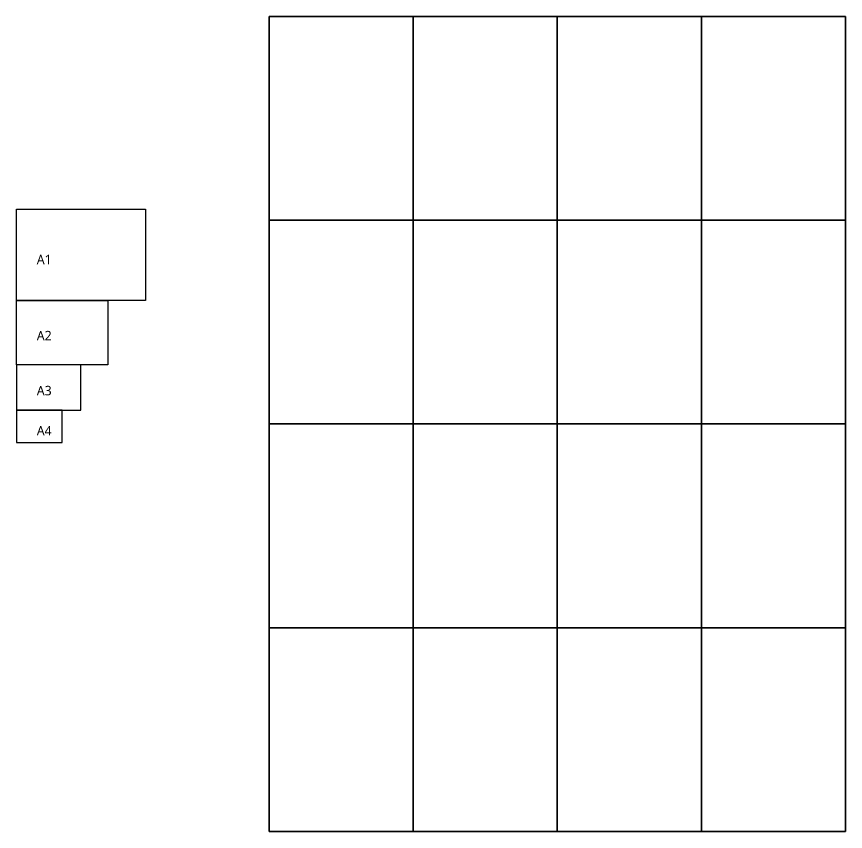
# Model space of a CAD drawing. Header units: inches. Extents: x -67596076815 to 95076089244, y 1613564 to 126917821473.
# Drawn here: x 188381 to 193786, y 1613564 to 1618880 of the extents above; entities that cross this region are included whole.
import ezdxf

# ---------------------------------------------------------------- set-up
doc = ezdxf.new("R2010")
doc.units = ezdxf.units.IN
doc.header["$MEASUREMENT"] = 0
for name, color, linetype in [('CADAS', 1, 'Continuous'), ('CHAINAGE', 7, 'Continuous'), ('text2', 7, 'Continuous')]:
    doc.layers.add(name, color=color, linetype=linetype)
doc.styles.add('TMS', font='trebuc.ttf')

# ---------------------------------------------------------------- blocks, each defined once
blk = doc.blocks.new('ao')
at = {"layer": 'CHAINAGE', "color": 2, "linetype": 'Continuous', "lineweight": -2}
for points in [[(-594, 420), (-594, 210), (-297, 210), (-297, 420), (-594, 420)], [(-297, 420), (-297, 210), (0, 210), (0, 420), (-297, 420)], [(0, 420), (0, 210), (297, 210), (297, 420), (0, 420)], [(297, 420), (297, 210), (594, 210), (594, 420), (297, 420)], [(-594, 210), (-594, 0), (-297, 0), (-297, 210), (-594, 210)], [(-297, 210), (-297, 0), (0, 0), (0, 210), (-297, 210)], [(0, 210), (0, 0), (297, 0), (297, 210), (0, 210)], [(297, 210), (297, 0), (594, 0), (594, 210), (297, 210)], [(-594, 0), (-594, -210), (-297, -210), (-297, 0), (-594, 0)], [(-297, 0), (-297, -210), (0, -210), (0, 0), (-297, 0)], [(0, 0), (0, -210), (297, -210), (297, 0), (0, 0)], [(297, 0), (297, -210), (594, -210), (594, 0), (297, 0)], [(-594, -210), (-594, -420), (-297, -420), (-297, -210), (-594, -210)], [(-297, -210), (-297, -420), (0, -420), (0, -210), (-297, -210)], [(0, -210), (0, -420), (297, -420), (297, -210), (0, -210)], [(297, -210), (297, -420), (594, -420), (594, -210), (297, -210)]]:
    blk.add_lwpolyline(points, dxfattribs=at)
at = {"layer": 'text2', "color": 1}
blk.add_lwpolyline([(-594, 420), (0, 420), (0, -420), (-594, -420)], close=True, dxfattribs=at)
at = {"layer": 'text2', "color": 3}
blk.add_lwpolyline([(-594, 420), (594.0625, 420), (594.0625, -420), (-594, -420)], close=True, dxfattribs=at)

msp = doc.modelspace()

# ---------------------------------------------------------------- linework, layer by layer
at = {"layer": 'CHAINAGE', "color": 2, "linetype": 'Continuous', "lineweight": -2}
for points in [[(188380.6, 1617028.8), (188380.6, 1617622.8), (189221.6, 1617622.8), (189221.6, 1617028.8), (188380.6, 1617028.8)], [(188380.6, 1617028.8), (188974.6, 1617028.8), (188974.6, 1616608.8), (188380.6, 1616608.8), (188380.6, 1617028.8)], [(188380.6, 1616608.8), (188380.6, 1616311.8), (188800.6, 1616311.8), (188800.6, 1616608.8), (188380.6, 1616608.8)], [(188380.6, 1616311.8), (188380.6, 1616101.8), (188677.6, 1616101.8), (188677.6, 1616311.8), (188380.6, 1616311.8)]]:
    msp.add_lwpolyline(points, dxfattribs=at)

# ---------------------------------------------------------------- block references
at = {"layer": 'text2', "color": 1, "xscale": 4.474404761951321, "yscale": 4.474404761951321, "zscale": 4.474404761951321, "rotation": 270}
msp.add_blockref('ao', (191906.5, 1616222.4), dxfattribs=at)

# ---------------------------------------------------------------- texts
at = {"layer": 'CADAS', "color": 0, "style": 'TMS'}
for s, p in [('A1', (188512.3, 1617264.9)), ('A2', (188512.3, 1616768)), ('A3', (188512.3, 1616409.3)), ('A4', (188512.3, 1616148.2))]:
    msp.add_text(s, height=61.66, dxfattribs=at).set_placement(p)

doc.saveas('drawing.dxf')
